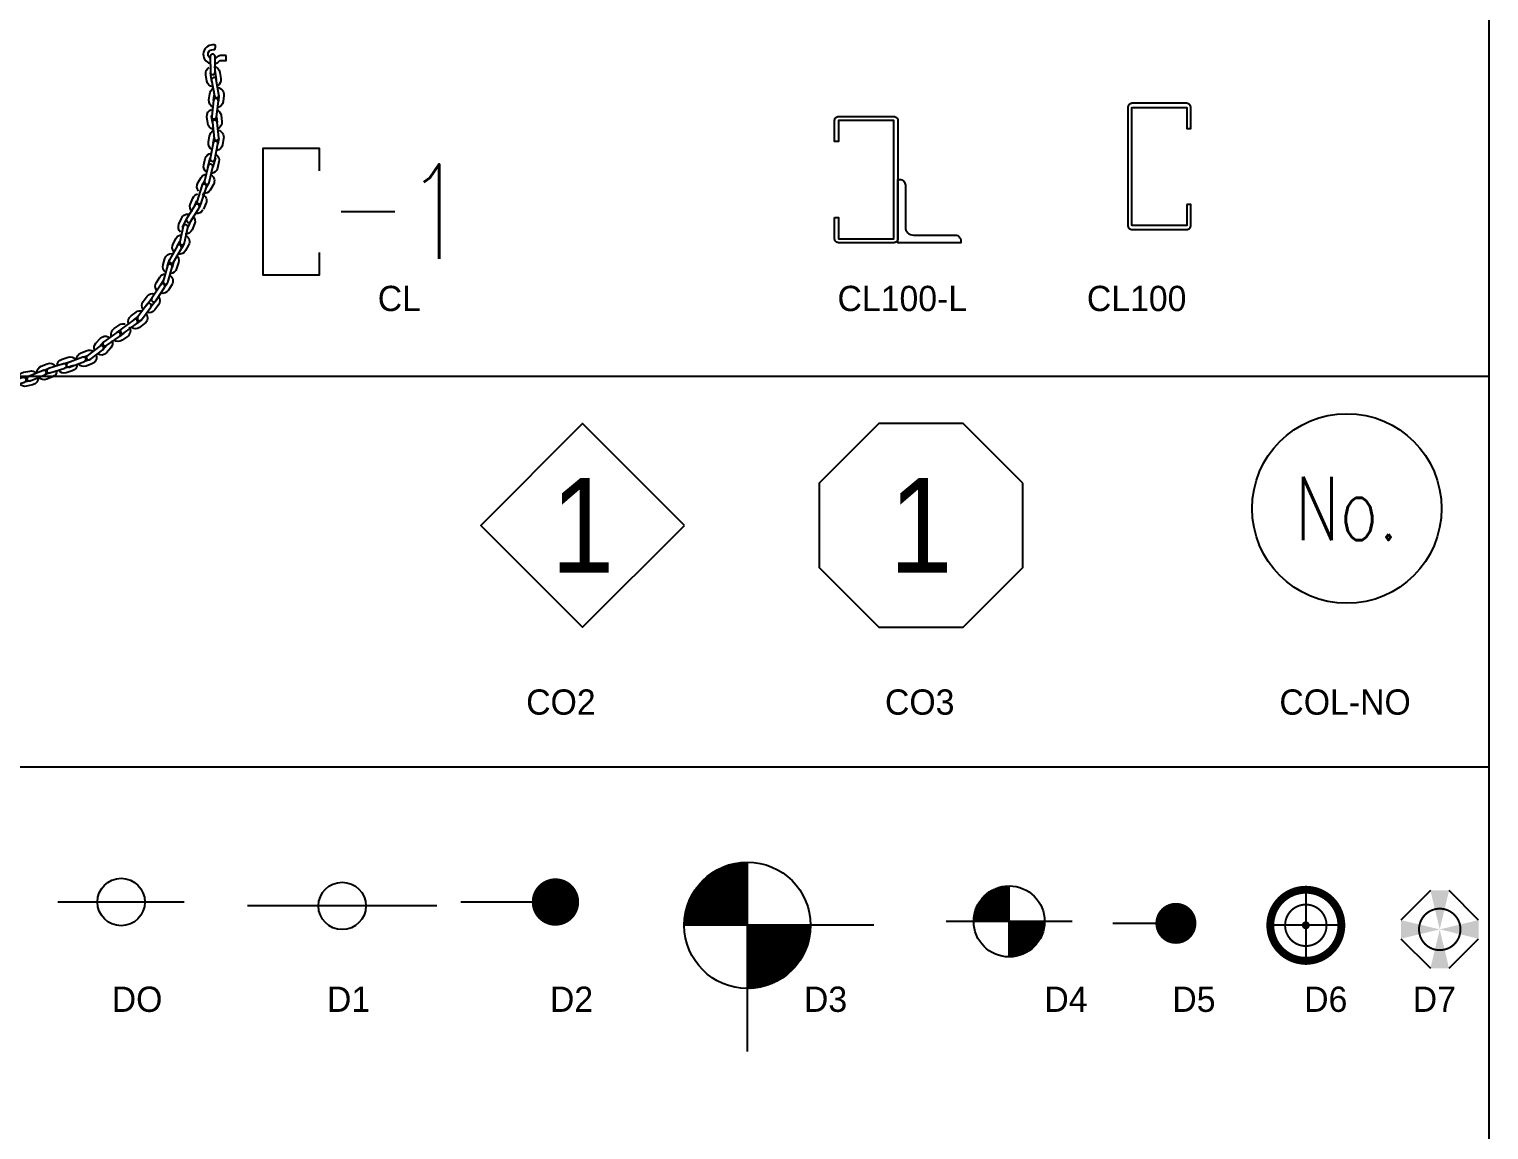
# Model space of a CAD drawing. Header units: inches. Extents: x -2548 to -2391, y 2200 to 2352.
# Drawn here: x -2499.58 to -2476.47, y 2319.98 to 2337.4 of the extents above; entities that cross this region are included whole.
import ezdxf
from ezdxf.enums import TextEntityAlignment as Align

# ---------------------------------------------------------------- set-up
doc = ezdxf.new("R2010")
doc.units = ezdxf.units.IN
doc.header["$MEASUREMENT"] = 0
for name, color, linetype in [('4', 4, 'Continuous'), ('CL-100X50X20X3-2', 7, 'Continuous'), ('DIM', 8, 'Continuous'), ('VPORTS', 7, 'Continuous')]:
    doc.layers.add(name, color=color, linetype=linetype)
doc.styles.add('EUR', font='eur_____.pfb', dxfattribs={"width": 0.95})
doc.styles.add('Rs75', font='romans.shx', dxfattribs={"width": 0.75})

# ---------------------------------------------------------------- blocks, each defined once
blk = doc.blocks.new('CHAIN')
for p, q in [((802.1, 229.8), (799.9, 244.2)), ((806.7, 248.6), (809, 233.7)), ((795.8, 94.3), (799.6, 108.4)), ((807.7, 109.6), (803.8, 95.1)), ((755.8, -0.8), (761.9, 12.4)), ((770, 12.3), (763.8, -1.4)), ((50.1, -78.5), (58.6, -90.9)), ((66.3, -89), (58, -77)), ((698.1, -124.3), (707, -112.7)), ((714.9, -114.7), (705.7, -126.6)), ((144.6, -180.4), (157.4, -188.3)), ((163.7, -183.4), (151.2, -175.7)), ((239.1, -229.2), (247.3, -233.8)), ((253.4, -228.7), (242, -222.2)), ((564.6, -217), (578.7, -213)), ((583.8, -219.2), (569.4, -223.4)), ((364.3, -263.8), (379.3, -262.5)), ((381.4, -254.8), (366.9, -256.1))]:
    blk.add_line(p, q)
for points in [[(799.6, 267, -0.816794), (804.7, 280.8, 0.376138), (807.2, 282.4), (808, 285.3, 0.444017), (806.2, 288.2, 0.960538), (799.7, 258.9, -0.214304)], [(825, 271.4), (815.9, 271.4, 0.214304), (809.2, 268.4, -0.088231), (807.1, 266.7, 0.376138)], [(807.2, 258.8, 0.151415), (814.8, 263.4, -0.214304), (815.9, 263.9), (825, 263.9), (825, 271.4)], [(803.5, 221.9, -0.317837), (794.3, 231.1), (792.5, 240.9, -0.318968), (798, 252.7)], [(805.4, 254, -0.316365), (814.6, 244.9), (816.4, 235, -1)], [(816.4, 235, -0.317837), (810.9, 223.3)], [(803.7, 189.8, -0.317837), (797.5, 201.2), (798.7, 211.1, -0.229941), (804, 219.4)], [(804.9, 200.3), (805.9, 208.6, -0.095564)], [(811.3, 221, -0.410335), (821, 208.5), (819.8, 198.5, -1)], [(804.1, 154.7, -0.317837), (795.5, 164.4), (794.4, 174.4, -0.351122), (801.8, 186.3)], [(809.3, 186.2, -0.285164), (816.7, 176.9), (817.8, 167, -1)], [(819.8, 198.5, -0.317837), (811.1, 188.9)], [(813.4, 208), (812.4, 199.4, -1)], [(802.9, 165.3), (801.8, 175.2, -0.095564), (801.9, 176.6)], [(809.4, 174.7), (810.4, 166.1, -1)], [(817.8, 167, -0.317837), (811.6, 155.6)], [(802.3, 122.6, -0.317837), (796.8, 134.4), (798.6, 144.3, -0.229941), (804.4, 152.2)], [(804.2, 133), (805.7, 141.3, -0.095564)], [(813.1, 140.2), (811.5, 131.7, -1)], [(811.9, 153.3, -0.410335), (820.7, 140.2), (818.9, 130.3, -1)], [(794, 86.6, -0.317837), (789.2, 98.6), (791.6, 108.4, -0.318968), (801.4, 116.9)], [(818.9, 130.3, -0.317837), (809.6, 121.3)], [(811.1, 93.4, -0.317837), (801.3, 84.8)], [(808.7, 115.1, -0.316365), (813.4, 103.1), (811.1, 93.4, -1)], [(781.2, 57, -0.317837), (780.1, 70), (785.2, 78.6, -0.229941), (793.4, 84.1)], [(786.6, 66.2), (790.8, 73.4, -0.095564)], [(797.4, 69.8), (793, 62.4, -1)], [(800.7, 82.5, -0.410335), (804.6, 67.2), (799.5, 58.6, -1)], [(771, 24.1, -0.317837), (768.2, 36.8), (772.1, 46, -0.229941), (779.5, 52.5)], [(787, 52, -0.410335), (792.8, 37.3), (788.9, 28.1, -1)], [(799.5, 58.6, -0.317837), (787.7, 53.2)], [(27, 4.3, 0.710652), (20.3, 16.9, -0.376138), (17.8, 18.5), (17, 21.4, -0.444017), (18.8, 24.3, -0.822245), (29.6, -3.2, 0.214304)], [(775.1, 33.9), (778.4, 41.6, -0.095564)], [(787.9, 27.1, -0.317837), (776.2, 21.6)], [(785.4, 38.9), (782, 31, -1)], [(22.4, -5.5, -0.231392), (10.2, -0.5, 0.214304), (9.1, 0), (0, 0), (0, 7.5)], [(0, 7.5), (9.1, 7.5, -0.214304), (15.8, 4.5, 0.15634), (19.8, 2.1, -0.376138)], [(752.7, -8.2, -0.317837), (750, 4.5), (753.9, 13.7, -0.318968), (765.1, 20.5)], [(772, 17.5, -0.316365), (774.6, 4.9), (770.7, -4.3, -1)], [(22.9, -6.9, 0.285164), (19.1, -18.1), (21.3, -27.9, 1)], [(26.7, -17.8), (28.6, -26.2, 1)], [(38.3, -34.8, 0.317837), (43.3, -22.8), (41, -13, 0.351122), (30, -4.3)], [(35.9, -24.5), (33.7, -14.7, 0.095564), (33.1, -13.4)], [(742.1, -39.2, -0.317837), (740.8, -26.3), (745.7, -17.5, -0.229941), (753.8, -12)], [(747.3, -30), (751.4, -22.7, -0.095564)], [(770.7, -4.3, -0.317837), (759.6, -11.1)], [(761.2, -13.4, -0.410335), (765.3, -28.6), (760.4, -37.3, -1)], [(21.3, -27.9, 0.317837), (31, -36.5)], [(31.6, -38.8, 0.410335), (27.6, -54.1), (32.6, -62.8, 1)], [(50.8, -64.5, 0.317837), (52, -51.5), (47, -42.9, 0.229941), (38.9, -37.3)], [(729, -71.7, -0.317837), (724.8, -59.4), (727.6, -49.8, -0.351122), (739.1, -41.7)], [(746, -44.6, -0.285164), (749.2, -56.1), (746.4, -65.7, -1)], [(760.4, -37.3, -0.317837), (748.6, -42.9)], [(758.1, -26.1), (753.8, -33.7, -1)], [(32.6, -62.8, 0.317837), (44.3, -68.2)], [(34.7, -51.5), (39.1, -59, 1)], [(45.6, -55.3), (41.4, -48.1, 0.095564)], [(70.7, -95.7, 0.317837), (71.2, -82.7), (65.7, -74.3, 0.318968), (53.6, -69.5)], [(732, -61.5), (734.8, -51.9, -0.095564), (735.4, -50.6)], [(746.4, -65.7, -0.317837), (736.2, -73.8)], [(741.6, -55.3), (739.2, -63.6, -1)], [(47.3, -73.7, 0.316365), (46.8, -86.6), (52.3, -95, 1)], [(714.9, -100.6, -0.317837), (714.4, -87.6), (719.9, -79.2, -0.229941), (728.3, -74.2)], [(720.7, -91.7), (725.3, -84.7, -0.095564)], [(731.7, -88.6), (727, -95.8, -1)], [(735.6, -76, -0.410335), (738.7, -91.5), (733.3, -99.9, -1)], [(52.3, -95, 0.317837), (64.4, -99.8)], [(65.7, -101.8, 0.410335), (67.2, -117.5), (74.8, -123.9, 1)], [(92.6, -119.2, 0.317837), (89.3, -106.7), (81.6, -100.2, 0.229941), (72.1, -97.9)], [(73, -112.6), (79.7, -118.2, 1)], [(84.5, -112.4), (78.1, -107.1, 0.095564)], [(693.4, -130.7, -0.317837), (693.6, -117.7), (699.5, -109.6, -0.318968), (711.9, -105.5)], [(717.9, -110, -0.316365), (717.7, -122.9), (711.8, -131, -1)], [(733.3, -99.9, -0.317837), (721.2, -104.7)], [(74.8, -123.9, 0.317837), (87.8, -125)], [(90.9, -125.7, 0.285164), (91.9, -137.5), (97.9, -145.6, 1)], [(116.2, -145.1, 0.317837), (115.9, -132.1), (109.9, -124.1, 0.351122), (96.3, -120.5)], [(98.7, -134.2), (103.9, -141.1, 1)], [(109.9, -136.6), (103.9, -128.6, 0.095564), (102.9, -127.6)], [(670.2, -153, -0.317837), (674.2, -140.6), (682.2, -134.6, -0.229941), (691.9, -132.8)], [(698, -137, -0.410335), (695.7, -152.7), (687.7, -158.7, -1)], [(711.8, -131, -0.317837), (699.4, -135.1)], [(97.9, -145.6, 0.317837), (110.2, -149.6)], [(111.6, -151.5, 0.410335), (114.1, -167.1), (122.2, -173, 1)], [(139.6, -167.2, 0.317837), (135.5, -154.9), (127.4, -148.9, 0.229941), (117.8, -147.2)], [(131.1, -160.9), (124.4, -156, 0.095564)], [(642.9, -173, -0.317837), (647.2, -160.8), (655.4, -155, -0.229941), (665.1, -153.4)], [(671.2, -157.9, -0.410335), (668.4, -173.4), (660.2, -179.2, -1)], [(687.7, -158.7, -0.317837), (674.7, -159)], [(678.7, -146.6), (685.4, -141.6, -0.095564)], [(690.1, -147.5), (683.2, -152.6, -1)], [(119.7, -161.8), (126.6, -167, 1)], [(122.2, -173, 0.317837), (135.2, -173.2)], [(140.1, -177, 0.316365), (144.9, -189.1), (153.2, -194.6, 1)], [(170.3, -187.8, 0.317837), (165.6, -175.7), (157.2, -170.2, 0.318968), (144.2, -170.7)], [(616.3, -194.9, -0.265236), (618.6, -183.9), (625.2, -176.4, -0.351122), (639.1, -174)], [(624.2, -188.9), (630.8, -181.4, -0.095564), (632, -180.5)], [(644.1, -179.6, -0.285164), (642.1, -191.3), (635.4, -198.8, -1)], [(660.2, -179.2, -0.317837), (647.2, -179.2)], [(651.5, -166.9), (658.4, -162.1, -0.095564)], [(662.9, -168.1), (655.9, -173.1, -1)], [(153.2, -194.6, 0.317837), (166.2, -194.1)], [(168.2, -195.4, 0.410335), (175.9, -209.2), (185.5, -212, 1)], [(199.9, -200.5, 0.317837), (191.8, -190.4), (182.2, -187.6, 0.229941), (172.5, -189.2)], [(179.3, -202.4), (187.6, -204.8, 1)], [(189.7, -197.6), (181.7, -195.2, 0.095564)], [(185.5, -212, 0.317837), (197.8, -207.7)], [(229.9, -217.5, 0.317837), (223.2, -206.4), (214.1, -202.3, 0.229941), (204.2, -202.7)], [(557, -219.4, -0.317837), (564.9, -209.1), (574.5, -206.1, -0.318968), (586.9, -210.1)], [(587.8, -209.7, -0.317837), (595.1, -199), (604.5, -195.5, -0.229941), (614.3, -196.4)], [(597.7, -206), (605.5, -203.1, -0.095564)], [(619, -202.2, -0.410335), (612.3, -216.6), (602.9, -220.1, -1)], [(635.4, -198.8, -0.372086), (620.9, -200.8)], [(635.5, -187.4), (629.8, -193.9, -1)], [(199.2, -208.2, 0.410335), (204.9, -222.9), (214.1, -227, 1)], [(209.2, -216.6), (217.1, -220.1, 1)], [(220.2, -213.2), (212.5, -209.9, 0.095564)], [(215.5, -226.9, 0.279735), (226.8, -224.1)], [(229.4, -224.9, 0.277235), (234.8, -235.1), (243.4, -240.2, 1)], [(260.2, -232.8, 0.317837), (255, -220.9), (246.4, -215.8, 0.366248), (232.1, -218.1)], [(494.9, -240.6, -0.348045), (503.9, -229.9), (513.7, -227.9, -0.259687), (524.2, -231.2)], [(525.1, -231, -0.317837), (532.1, -220), (541.4, -216.2, -0.346521), (554.8, -220.1)], [(534.9, -227), (542.7, -223.8, -0.095564)], [(545.8, -230.6), (537.8, -233.9, -1)], [(556.9, -227.3, -0.289586), (549.9, -237.1), (540.6, -240.8, -1)], [(571.6, -230.5, -0.317837), (559.3, -226.5)], [(589.1, -217.3, -0.316365), (581.2, -227.6), (571.6, -230.5, -1)], [(602.9, -220.1, -0.317837), (590.4, -216.7)], [(608.4, -210), (600.3, -213, -1)], [(243.4, -240.2, 0.317837), (256.4, -239.2)], [(258.4, -240.4, 0.410335), (266.7, -253.9), (276.4, -256.3, 1)], [(290.3, -244.3, 0.317837), (281.8, -234.5), (272.1, -232.1, 0.229941), (262.5, -234.1)], [(269.8, -247), (278.2, -249, 1)], [(280, -241.8), (271.9, -239.8, 0.095564)], [(276.4, -256.3, 0.317837), (288.5, -251.6)], [(291.6, -252.4, 0.337133), (300.8, -262.3), (310.7, -264, 1)], [(323.9, -252.4, 0.350398), (314.5, -241.9), (304.7, -240.1, 0.298754), (293.3, -245.1)], [(313.3, -249.2), (303.4, -247.5, 0.009774), (303.2, -247.5)], [(355.8, -256.1, 0.317837), (345.2, -248.6), (335.1, -248.7, 0.229941), (326.3, -253.1)], [(389.4, -254.3, 0.317837), (378.3, -247.5), (368.3, -248.1, 0.318968), (358.2, -256.3)], [(422.9, -251.9, 0.317837), (411.7, -245.2), (401.7, -246, 0.315683), (391.8, -254.2)], [(412.3, -252.7), (404, -253.3, 0.095564)], [(455.8, -249.2, 0.317837), (444.7, -242.6), (434.7, -243.3, 0.315683), (424.7, -251.5)], [(445.2, -250), (436.9, -250.7, 0.095564)], [(461.5, -248.9, -0.317837), (470.4, -239.4), (480.2, -237.4, -0.289263), (491.4, -241.6)], [(471.9, -246.8), (480.1, -245.1, -0.095564)], [(481.9, -252.4), (473.4, -254.1, -1)], [(493.7, -248.8, -0.346824), (484.7, -259.4), (474.9, -261.5, -1)], [(508.5, -252, -0.288059), (497.3, -247.8)], [(503.6, -238.1), (513.6, -235.6, -0.095564)], [(527.2, -238, -0.377912), (518.3, -249.9), (508.5, -252, -1)], [(540.6, -240.8, -0.317837), (527.9, -237.9)], [(303.5, -255.2), (312, -256.6, 1)], [(310.7, -264, 0.285877), (321.7, -259.5)], [(324, -260.2, 0.410335), (335.3, -271.2), (345.3, -271.1, 1)], [(336.6, -263.7), (345.3, -263.6, 1)], [(345.2, -256.1), (336.9, -256.2, 0.095564)], [(345.3, -271.1, 0.317837), (355.9, -263.6)], [(358.7, -263.8, 0.316365), (369.7, -270.6), (379.7, -270, 1)], [(379.7, -270, 0.317837), (389.8, -261.8)], [(392.3, -261.7, 0.31999), (403.5, -268.4), (413.5, -267.6, 1)], [(404.3, -260.8), (412.9, -260.2, 1)], [(413.5, -267.6, 0.317837), (423.5, -259.3)], [(425.2, -259, 0.31999), (436.4, -265.8), (446.4, -265, 1)], [(437.2, -258.2), (445.8, -257.5, 1)], [(446.4, -265, 0.317837), (456.4, -256.7)], [(474.9, -261.5, -0.317837), (463, -256.3)]]:
    blk.add_lwpolyline(points, format="xyb")
for points in [[(807.1, 270.2, 1), (799.6, 270.1), (799.8, 245.1, 1), (807.3, 245.1)], [(809, 233.7, 1), (801.6, 232.4), (806.1, 207.8, 1), (813.4, 209.1)], [(812.4, 199.4, 1), (804.9, 200.3), (801.9, 175.5, 1), (809.4, 174.6)], [(810.4, 166.1, 1), (802.9, 165.3), (805.8, 140.4, 1), (813.2, 141.3)], [(811.5, 131.7, 1), (804.2, 133), (799.6, 108.4, 1), (807, 107.1)], [(803.8, 95.1, 1), (796.5, 96.9), (790.6, 72.6, 1), (797.9, 70.8)], [(793.4, 63.1, 1), (786.2, 65.4), (778.6, 41.6, 1), (785.7, 39.3)], [(781.8, 30.5, 1), (775.4, 34.4), (762.2, 13.1, 1), (768.6, 9.2)], [(18.4, 6.2, -1), (25.5, 8.6), (33.7, -15, -1), (26.6, -17.5)], [(764, -0.7, 1), (756.7, 0.9), (751.2, -23.5, 1), (758.6, -25.1)], [(28.6, -26.2, -1), (35.9, -24.5), (41.6, -48.9, -1), (34.3, -50.6)], [(753.8, -33.7, 1), (747.3, -30), (735, -51.7, 1), (741.5, -55.4)], [(39.1, -59, -1), (45.6, -55.3), (58, -77, -1), (51.5, -80.7)], [(739.2, -63.6, 1), (732, -61.5), (725, -85.6, 1), (732.2, -87.6)], [(58.6, -90.9, -1), (64.9, -86.8), (78.5, -107.8, -1), (72.2, -111.9)], [(727, -95.8, 1), (720.7, -91.7), (707, -112.7, 1), (713.3, -116.8)], [(79.7, -118.2, -1), (84.5, -112.4), (103.6, -128.5, -1), (98.8, -134.2)], [(103.9, -141.1, -1), (109.9, -136.6), (124.9, -156.7, -1), (118.9, -161.1)], [(705.7, -126.6, 1), (699.7, -122.1), (684.9, -142.3, 1), (690.9, -146.8)], [(126.6, -167, -1), (131.1, -160.9), (151.2, -175.7, -1), (146.8, -181.8)], [(683.2, -152.6, 1), (678.7, -146.6), (658.6, -161.6, 1), (663.1, -167.6)], [(157.4, -188.3, -1), (161.5, -182), (182.4, -195.7, -1), (178.3, -202)], [(655.9, -173.1, 1), (651.5, -166.9), (631.1, -181.4, 1), (635.4, -187.5)], [(186.8, -204.5, -1), (190.5, -197.9), (212.4, -210, -1), (208.7, -216.6)], [(600.3, -213, 1), (597.7, -206), (574.3, -214.8, 1), (576.9, -221.8)], [(629.3, -194.4, 1), (624.7, -188.4), (604.8, -203.6, 1), (609.4, -209.6)], [(217.2, -220.1, -1), (220.1, -213.2), (243.2, -222.7, -1), (240.3, -229.7)], [(247.3, -233.8, -1), (251.1, -227.4), (272.6, -240.2, -1), (268.8, -246.6)], [(537.8, -233.9, 1), (534.9, -227), (511.8, -236.4, 1), (514.6, -243.3)], [(569.4, -223.4, 1), (567.2, -216.2), (543.3, -223.7, 1), (545.5, -230.8)], [(278.2, -249, -1), (280, -241.8), (304.3, -247.8, -1), (302.5, -255.1)], [(311.6, -256.5, -1), (313.7, -249.3), (337.7, -256.4, -1), (335.6, -263.6)], [(379.3, -262.5, -1), (378.8, -255), (403.8, -253.4, -1), (404.2, -260.9)], [(412.9, -260.2, -1), (412.3, -252.7), (437.3, -250.8, -1), (437.8, -258.2)], [(448.2, -257.1, -1), (447.3, -249.6), (472.1, -246.6, -1), (473, -254)], [(505.6, -245.3, 1), (503.6, -238.1), (479.5, -245.1, 1), (481.6, -252.3)], [(345.3, -263.6, -1), (345.2, -256.1), (370.2, -255.9, -1), (370.3, -263.4)]]:
    blk.add_lwpolyline(points, format="xyb", close=True)
blk.add_lwpolyline([(514.6, -243.3), (505.6, -245.3)])
blk = doc.blocks.new('CL')
at = {"color": 2}
blk.add_line((1.238, 1), (2.092, 1), dxfattribs=at)
at = {"color": 4, "flags": 128}
blk.add_lwpolyline([(0.897, 1.647), (0.897, 2), (0, 2), (0, 0), (0.897, 0), (0.897, 0.353)], dxfattribs=at)
at = {"color": 2, "style": 'Rs75', "width": 0.75}
blk.add_attdef('300X300X10X5', text='', height=1.5, dxfattribs=at).set_placement((2.26, 1), align=Align.MIDDLE_LEFT)
blk = doc.blocks.new('CL100-L')
at = {"color": 1}
for points in [[(-50, 20), (-46.8, 20), (-46.8, 3.2), (-3.2, 3.2), (-3.2, 96.8), (-46.8, 96.8), (-46.8, 80), (-50, 80), (-50, 96.8, -0.414214), (-46.8, 100), (-3.2, 100, -0.414214), (0, 96.8), (0, 3.2, -0.414214), (-3.2, 0), (-46.8, 0, -0.414214), (-50, 3.2)], [(6, 45.5), (6, 12.5, 0.414214), (12.5, 6), (45.5, 6, -0.414214), (50, 1.5), (50, 0), (0, 0), (0, 50), (1.5, 50, -0.414214)]]:
    blk.add_lwpolyline(points, format="xyb", close=True, dxfattribs=at)
blk = doc.blocks.new('CL100')
at = {"layer": 'CL-100X50X20X3-2'}
blk.add_lwpolyline([(46.8, -80), (46.8, -96.5, -0.414214), (46.5, -96.8), (3.5, -96.8, -0.414214), (3.2, -96.5), (3.2, -3.5, -0.414214), (3.5, -3.2), (46.5, -3.2, -0.414214), (46.8, -3.5), (46.8, -20), (50, -20), (50, -3.5, 0.414214), (46.5, 0), (3.5, 0, 0.414214), (0, -3.5), (0, -96.5, 0.414214), (3.5, -100), (46.5, -100, 0.414214), (50, -96.5), (50, -80)], format="xyb", close=True, dxfattribs=at)
blk = doc.blocks.new('CO2')
at = {"color": 8}
blk.add_lwpolyline([(3.224, 0), (0, 3.224), (-3.224, 0), (0, -3.224)], close=True, dxfattribs=at)
at = {"color": 2, "style": 'EUR', "width": 0.9}
blk.add_attdef('CCC', text='', height=3, dxfattribs=at).set_placement((0, 0), align=Align.MIDDLE)
blk = doc.blocks.new('CO3')
blk.add_lwpolyline([(3.224, 1.336), (1.336, 3.224), (-1.336, 3.224), (-3.224, 1.336), (-3.224, -1.336), (-1.336, -3.224), (1.336, -3.224), (3.224, -1.336)], close=True)
at = {"color": 2, "style": 'EUR', "width": 0.9}
blk.add_attdef('CCC', text='', height=3, dxfattribs=at).set_placement((0, 0), align=Align.MIDDLE)
blk = doc.blocks.new('COL-NO')
at = {"color": 2}
blk.add_circle((0, 0), 3, dxfattribs=at)
at = {"color": 4, "style": 'Rs75', "width": 0.75}
blk.add_attdef('NO.', text='', height=2, dxfattribs=at).set_placement((0, 0), align=Align.MIDDLE)
blk = doc.blocks.new('D0')
at = {"layer": 'DIM', "linetype": 'ByBlock'}
blk.add_line((1, 0), (-1, 0), dxfattribs=at)
at = {"layer": 'DIM', "color": 4}
blk.add_circle((0, 0), 0.375, dxfattribs=at)
blk = doc.blocks.new('D1')
at = {"color": 1, "linetype": 'ByBlock'}
blk.add_line((1.5, 0), (-1.5, 0), dxfattribs=at)
at = {"color": 4}
blk.add_circle((0, 0), 0.375, dxfattribs=at)
blk = doc.blocks.new('D2')
at = {"layer": 'DIM', "linetype": 'ByBlock'}
blk.add_line((0, 0), (-1.5, 0), dxfattribs=at)
at = {"layer": 'DIM', "color": 7, "const_width": 0.375}
blk.add_lwpolyline([(-0.1875, 0, 1), (0.1875, 0, 1)], format="xyb", close=True, dxfattribs=at)
blk = doc.blocks.new('D3')
at = {"layer": 'DIM', "color": 2}
for p, q in [((-1, 0.029), (-0.029, 1)), ((-1, 0), (0, 1)), ((-1, 0.014), (-0.014, 1)), ((-0.999, 0.043), (-0.043, 0.999)), ((-0.998, 0.058), (-0.058, 0.998)), ((-0.997, 0.073), (-0.073, 0.997)), ((-0.996, 0.089), (-0.089, 0.996)), ((-0.995, 0.104), (-0.104, 0.995)), ((-0.993, 0.12), (-0.12, 0.993)), ((-0.991, 0.137), (-0.137, 0.991)), ((-0.988, 0.153), (-0.153, 0.988)), ((-0.986, 0), (0, 0.986)), ((-0.985, 0.17), (-0.17, 0.985)), ((-0.982, 0.187), (-0.187, 0.982)), ((-0.979, 0.205), (-0.205, 0.979)), ((-0.975, 0.223), (-0.223, 0.975)), ((-0.972, 0), (0, 0.972)), ((-0.97, 0.242), (-0.242, 0.97)), ((-0.965, 0.261), (-0.261, 0.965)), ((-0.96, 0.281), (-0.281, 0.96)), ((-0.958, 0), (0, 0.958)), ((-0.954, 0.301), (-0.301, 0.954)), ((-0.947, 0.322), (-0.322, 0.947)), ((-0.943, 0), (0, 0.943)), ((-0.939, 0.344), (-0.344, 0.939)), ((-0.93, 0.367), (-0.367, 0.93)), ((-0.929, 0), (0, 0.929)), ((-0.921, 0.391), (-0.391, 0.921)), ((-0.915, 0), (0, 0.915)), ((-0.909, 0.416), (-0.416, 0.909)), ((-0.901, 0), (0, 0.901)), ((-0.897, 0.443), (-0.443, 0.897)), ((-0.887, 0), (0, 0.887)), ((-0.882, 0.472), (-0.472, 0.882)), ((-0.873, 0), (0, 0.873)), ((-0.864, 0.504), (-0.504, 0.864)), ((-0.859, 0), (0, 0.859)), ((-0.844, 0), (0, 0.844)), ((-0.841, 0.54), (-0.54, 0.841)), ((-0.83, 0), (0, 0.83)), ((-0.816, 0), (0, 0.816)), ((-0.811, 0.585), (-0.585, 0.811)), ((-0.802, 0), (0, 0.802)), ((-0.788, 0), (0, 0.788)), ((-0.774, 0), (0, 0.774)), ((-0.76, 0), (0, 0.76)), ((-0.759, 0.651), (-0.651, 0.759)), ((-0.745, 0), (0, 0.745)), ((-0.731, 0), (0, 0.731)), ((-0.717, 0), (0, 0.717)), ((-0.703, 0), (0, 0.703)), ((-0.689, 0), (0, 0.689)), ((-0.675, 0), (0, 0.675)), ((-0.661, 0), (0, 0.661)), ((-0.646, 0), (0, 0.646)), ((-0.632, 0), (0, 0.632)), ((-0.618, 0), (0, 0.618)), ((-0.604, 0), (0, 0.604)), ((-0.59, 0), (0, 0.59)), ((-0.576, 0), (0, 0.576)), ((-0.562, 0), (0, 0.562)), ((-0.547, 0), (0, 0.547)), ((-0.533, 0), (0, 0.533)), ((-0.519, 0), (0, 0.519)), ((-0.505, 0), (0, 0.505)), ((-0.491, 0), (0, 0.491)), ((-0.477, 0), (0, 0.477)), ((-0.463, 0), (0, 0.463)), ((-0.448, 0), (0, 0.448)), ((-0.434, 0), (0, 0.434)), ((-0.42, 0), (0, 0.42)), ((-0.406, 0), (0, 0.406)), ((-0.392, 0), (0, 0.392)), ((-0.378, 0), (0, 0.378)), ((-0.364, 0), (0, 0.364)), ((-0.349, 0), (0, 0.349)), ((-0.335, 0), (0, 0.335)), ((-0.321, 0), (0, 0.321)), ((-0.307, 0), (0, 0.307)), ((-0.293, 0), (0, 0.293)), ((-0.279, 0), (0, 0.279)), ((-0.265, 0), (0, 0.265)), ((-0.25, 0), (0, 0.25)), ((-0.236, 0), (0, 0.236)), ((-0.222, 0), (0, 0.222)), ((-0.208, 0), (0, 0.208)), ((-0.194, 0), (0, 0.194)), ((-0.18, 0), (0, 0.18)), ((-0.166, 0), (0, 0.166)), ((-0.151, 0), (0, 0.151)), ((-0.137, 0), (0, 0.137)), ((-0.123, 0), (0, 0.123)), ((-0.109, 0), (0, 0.109)), ((-0.095, 0), (0, 0.095)), ((-0.081, 0), (0, 0.081)), ((-0.067, 0), (0, 0.067)), ((-0.052, 0), (0, 0.052)), ((-0.038, 0), (0, 0.038)), ((-0.024, 0), (0, 0.024)), ((-0.01, 0), (0, 0.01)), ((0, -0.038), (0.038, 0)), ((0, -0.052), (0.052, 0)), ((0, -0.067), (0.067, 0)), ((0, -0.151), (0.151, 0)), ((0, -0.137), (0.137, 0)), ((0, -0.123), (0.123, 0)), ((0, -0.109), (0.109, 0)), ((0, -0.095), (0.095, 0)), ((0, -0.081), (0.081, 0)), ((0, -0.166), (0.166, 0)), ((0, -0.18), (0.18, 0)), ((0, -0.194), (0.194, 0)), ((0, -0.208), (0.208, 0)), ((0, -0.222), (0.222, 0)), ((0, -0.236), (0.236, 0)), ((0, -0.024), (0.024, 0)), ((0, -0.01), (0.01, 0)), ((0, -0.448), (0.448, 0)), ((0, -0.463), (0.463, 0)), ((0, -0.477), (0.477, 0)), ((0, -0.491), (0.491, 0)), ((0, -0.321), (0.321, 0)), ((0, -0.335), (0.335, 0)), ((0, -0.349), (0.349, 0)), ((0, -0.364), (0.364, 0)), ((0, -0.378), (0.378, 0)), ((0, -0.392), (0.392, 0)), ((0, -0.406), (0.406, 0)), ((0, -0.42), (0.42, 0)), ((0, -0.434), (0.434, 0)), ((0, -0.25), (0.25, 0)), ((0, -0.265), (0.265, 0)), ((0, -0.279), (0.279, 0)), ((0, -0.293), (0.293, 0)), ((0, -0.307), (0.307, 0)), ((0, -0.972), (0.972, 0)), ((0, -0.986), (0.986, 0)), ((0, -1), (1, 0)), ((0, -0.958), (0.958, 0)), ((0, -0.943), (0.943, 0)), ((0, -0.929), (0.929, 0)), ((0, -0.915), (0.915, 0)), ((0, -0.901), (0.901, 0)), ((0, -0.887), (0.887, 0)), ((0, -0.873), (0.873, 0)), ((0, -0.859), (0.859, 0)), ((0, -0.844), (0.844, 0)), ((0, -0.83), (0.83, 0)), ((0, -0.816), (0.816, 0)), ((0, -0.802), (0.802, 0)), ((0, -0.788), (0.788, 0)), ((0, -0.774), (0.774, 0)), ((0, -0.76), (0.76, 0)), ((0, -0.745), (0.745, 0)), ((0, -0.731), (0.731, 0)), ((0, -0.675), (0.675, 0)), ((0, -0.689), (0.689, 0)), ((0, -0.703), (0.703, 0)), ((0, -0.717), (0.717, 0)), ((0, -0.505), (0.505, 0)), ((0, -0.519), (0.519, 0)), ((0, -0.533), (0.533, 0)), ((0, -0.547), (0.547, 0)), ((0, -0.562), (0.562, 0)), ((0, -0.576), (0.576, 0)), ((0, -0.59), (0.59, 0)), ((0, -0.604), (0.604, 0)), ((0, -0.618), (0.618, 0)), ((0, -0.632), (0.632, 0)), ((0, -0.646), (0.646, 0)), ((0, -0.661), (0.661, 0)), ((0.014, -1), (1, -0.014)), ((0.029, -1), (1, -0.029)), ((0.043, -0.999), (0.999, -0.043)), ((0.058, -0.998), (0.998, -0.058)), ((0.073, -0.997), (0.997, -0.073)), ((0.089, -0.996), (0.996, -0.089)), ((0.104, -0.995), (0.995, -0.104)), ((0.12, -0.993), (0.993, -0.12)), ((0.137, -0.991), (0.991, -0.137)), ((0.153, -0.988), (0.988, -0.153)), ((0.17, -0.985), (0.985, -0.17)), ((0.187, -0.982), (0.982, -0.187)), ((0.205, -0.979), (0.979, -0.205)), ((0.223, -0.975), (0.975, -0.223)), ((0.242, -0.97), (0.97, -0.242)), ((0.261, -0.965), (0.965, -0.261)), ((0.281, -0.96), (0.96, -0.281)), ((0.301, -0.954), (0.954, -0.301)), ((0.322, -0.947), (0.947, -0.322)), ((0.344, -0.939), (0.939, -0.344)), ((0.367, -0.93), (0.93, -0.367)), ((0.391, -0.921), (0.921, -0.391)), ((0.416, -0.909), (0.909, -0.416)), ((0.443, -0.897), (0.897, -0.443)), ((0.472, -0.882), (0.882, -0.472)), ((0.504, -0.864), (0.864, -0.504)), ((0.54, -0.841), (0.841, -0.54)), ((0.585, -0.811), (0.811, -0.585)), ((0.651, -0.759), (0.759, -0.651))]:
    blk.add_line(p, q, dxfattribs=at)
at = {"layer": 'DIM'}
for p, q in [((0, -2), (0, 1)), ((2, 0), (-1, 0))]:
    blk.add_line(p, q, dxfattribs=at)
at = {"layer": 'DIM', "color": 2}
blk.add_circle((0, 0), 1, dxfattribs=at)
blk = doc.blocks.new('D4')
at = {"color": 2}
blk.add_line((0, -0.562), (0, 0.562), dxfattribs=at)
at = {"layer": 'DIM', "color": 9}
for p, q in [((-0.562, 0.018), (-0.018, 0.562)), ((-0.561, 0.04), (-0.04, 0.561)), ((-0.559, 0.064), (-0.064, 0.559)), ((-0.559, 0), (0, 0.559)), ((-0.556, 0.088), (-0.088, 0.556)), ((-0.551, 0.114), (-0.114, 0.551)), ((-0.544, 0.142), (-0.142, 0.544)), ((-0.538, 0), (0, 0.538)), ((-0.536, 0.172), (-0.172, 0.536)), ((-0.524, 0.205), (-0.205, 0.524)), ((-0.517, 0), (0, 0.517)), ((-0.508, 0.242), (-0.242, 0.508)), ((-0.495, 0), (0, 0.495)), ((-0.483, 0.288), (-0.288, 0.483)), ((-0.474, 0), (0, 0.474)), ((-0.453, 0), (0, 0.453)), ((-0.432, 0), (0, 0.432)), ((-0.431, 0.361), (-0.361, 0.431)), ((-0.411, 0), (0, 0.411)), ((-0.389, 0), (0, 0.389)), ((-0.368, 0), (0, 0.368)), ((-0.347, 0), (0, 0.347)), ((-0.326, 0), (0, 0.326)), ((-0.305, 0), (0, 0.305)), ((-0.283, 0), (0, 0.283)), ((-0.262, 0), (0, 0.262)), ((-0.241, 0), (0, 0.241)), ((-0.22, 0), (0, 0.22)), ((-0.198, 0), (0, 0.198)), ((-0.177, 0), (0, 0.177)), ((-0.156, 0), (0, 0.156)), ((-0.135, 0), (0, 0.135)), ((-0.114, 0), (0, 0.114)), ((-0.092, 0), (0, 0.092)), ((-0.071, 0), (0, 0.071)), ((-0.05, 0), (0, 0.05)), ((-0.029, 0), (0, 0.029)), ((-0.008, 0), (0, 0.008)), ((0.559, 0), (0, -0.559)), ((0.538, 0), (0, -0.538)), ((0.517, 0), (0, -0.517)), ((0.495, 0), (0, -0.495)), ((0.474, 0), (0, -0.474)), ((0.453, 0), (0, -0.453)), ((0.432, 0), (0, -0.432)), ((0.411, 0), (0, -0.411)), ((0.389, 0), (0, -0.389)), ((0.368, 0), (0, -0.368)), ((0.347, 0), (0, -0.347)), ((0.326, 0), (0, -0.326)), ((0.305, 0), (0, -0.305)), ((0.283, 0), (0, -0.283)), ((0.262, 0), (0, -0.262)), ((0.241, 0), (0, -0.241)), ((0.22, 0), (0, -0.22)), ((0.198, 0), (0, -0.198)), ((0.177, 0), (0, -0.177)), ((0.156, 0), (0, -0.156)), ((0.071, 0), (0, -0.071)), ((0.05, 0), (0, -0.05)), ((0.029, 0), (0, -0.029)), ((0.008, 0), (0, -0.008)), ((0.135, 0), (0, -0.135)), ((0.092, 0), (0, -0.092)), ((0.114, 0), (0, -0.114)), ((0.562, -0.018), (0.018, -0.562)), ((0.561, -0.04), (0.04, -0.561)), ((0.559, -0.064), (0.064, -0.559)), ((0.556, -0.088), (0.088, -0.556)), ((0.551, -0.114), (0.114, -0.551)), ((0.544, -0.142), (0.142, -0.544)), ((0.536, -0.172), (0.172, -0.536)), ((0.524, -0.205), (0.205, -0.524)), ((0.508, -0.242), (0.242, -0.508)), ((0.483, -0.288), (0.288, -0.483)), ((0.431, -0.361), (0.361, -0.431))]:
    blk.add_line(p, q, dxfattribs=at)
at = {"layer": 'DIM', "linetype": 'ByBlock'}
blk.add_line((1, 0), (-1, 0), dxfattribs=at)
at = {"layer": 'DIM', "color": 2}
blk.add_circle((0, 0), 0.562, dxfattribs=at)
blk = doc.blocks.new('D5')
at = {"layer": 'DIM', "linetype": 'ByBlock'}
blk.add_line((0, 0), (-1, 0), dxfattribs=at)
at = {"layer": 'DIM', "color": 7, "const_width": 0.325}
blk.add_lwpolyline([(-0.162, 0, 1), (0.162, 0, 1)], format="xyb", close=True, dxfattribs=at)
blk = doc.blocks.new('D6')
at = {"color": 9}
for p, q in [((0, 0.625), (0, -0.625)), ((0.625, 0), (-0.625, 0))]:
    blk.add_line(p, q, dxfattribs=at)
for points, const_width in [([(-0.5625, 0, 1), (0.5625, 0, 1)], 0.125), ([(-0.328125, 0, 1), (0.328125, 0, 1)], 0.03125), ([(-0.03125, 0, 1), (0.03125, 0, 1)], 0.0625)]:
    blk.add_lwpolyline(points, format="xyb", close=True, dxfattribs=dict(const_width=const_width))
blk = doc.blocks.new('D7')
for p, q in [((-0.148, 0.616), (-0.616, 0.148)), ((0.616, 0.148), (0.148, 0.616)), ((-0.616, -0.148), (-0.148, -0.616)), ((0.148, -0.616), (0.616, -0.148))]:
    blk.add_line(p, q)
at = {"const_width": 0.0313}
blk.add_lwpolyline([(-0.328, 0, 1), (0.328, 0, 1)], format="xyb", close=True, dxfattribs=at)
for points in [[(-0.148, 0.616), (0.148, 0.616), (0, 0)], [(-0.616, 0.148), (-0.616, -0.148), (0, 0)], [(0.616, 0.148), (0.616, -0.148), (0, 0)], [(-0.148, -0.616), (0.148, -0.616), (0, 0)]]:
    blk.add_solid(points)

msp = doc.modelspace()

# ---------------------------------------------------------------- linework, layer by layer
for p, q in [((-2547.27235, 2331.91071), (-2476.47077, 2331.91071)), ((-2547.27235, 2325.72941), (-2476.47077, 2325.72941))]:
    msp.add_line(p, q)
msp.add_lwpolyline([(-2547.27235, 2351.85742), (-2476.47077, 2351.85742), (-2476.47077, 2295.51363), (-2547.27235, 2295.51363)], close=True)

# ---------------------------------------------------------------- block references
for name, p, xscale, yscale, zscale in [('CHAIN', (-2504.71076, 2334.27085), 0.01, 0.01, 0.01), ('CL100', (-2482.18704, 2336.22991), 0.02, 0.02, 0.02), ('CL100-L', (-2485.82917, 2334.02301), 0.02, 0.02, 0.02)]:
    msp.add_blockref(name, p, dxfattribs=dict(xscale=xscale, yscale=yscale, zscale=zscale))
msp.add_blockref('CL', (-2495.88266, 2333.51638)).add_auto_attribs({'300X300X10X5': '1'})
at = {"xscale": 0.5, "yscale": 0.5}
for name, p, values in [('COL-NO', (-2478.7184, 2329.81646), {'NO.': 'No.'}), ('CO2', (-2490.81889, 2329.54946), {'CCC': '1'}), ('CO3', (-2485.46242, 2329.54946), {'CCC': '1'})]:
    msp.add_blockref(name, p, dxfattribs=at).add_auto_attribs(values)
at = {"layer": 'VPORTS'}
for name, p in [('D3', (-2488.20977, 2323.21949)), ('D0', (-2498.12591, 2323.58777)), ('D1', (-2494.6261, 2323.52639)), ('D2', (-2491.24908, 2323.58777)), ('D4', (-2484.06525, 2323.28087)), ('D6', (-2479.36813, 2323.21949)), ('D7', (-2477.24768, 2323.15441)), ('D5', (-2481.42504, 2323.25018))]:
    msp.add_blockref(name, p, dxfattribs=at)

# ---------------------------------------------------------------- texts
at = {"layer": '4'}
for s, p in [('CL', (-2494.06284, 2332.94128)), ('CL100-L', (-2486.78318, 2332.94128)), ('CL100', (-2482.8349, 2332.94128)), ('CO2', (-2491.71287, 2326.5529)), ('CO3', (-2486.03165, 2326.5529)), ('COL-NO', (-2479.78676, 2326.5529)), ('DO', (-2498.27478, 2321.8489)), ('D1', (-2494.86706, 2321.8489)), ('D2', (-2491.33654, 2321.8489)), ('D3', (-2487.31484, 2321.8489)), ('D4', (-2483.50801, 2321.8489)), ('D5', (-2481.4818, 2321.8489)), ('D6', (-2479.39419, 2321.8489)), ('D7', (-2477.67498, 2321.8489))]:
    msp.add_text(s, height=0.4, dxfattribs=at).set_placement(p)

doc.saveas('drawing.dxf')
